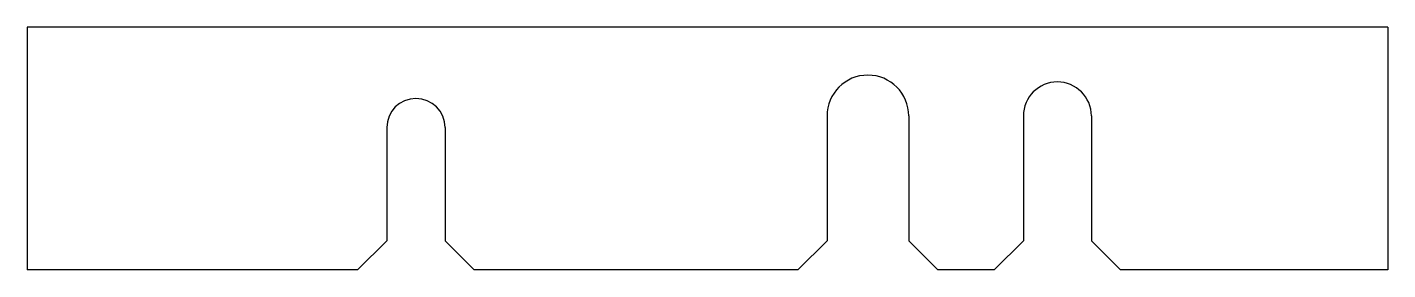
# Model space of a CAD drawing. Extents: x -35 to 35, y -6.3 to 6.3.
import ezdxf

# ---------------------------------------------------------------- set-up
doc = ezdxf.new("R2010")
doc.units = 0
doc.header["$MEASUREMENT"] = 0
doc.layers.add('VISIBLE', color=7, linetype='CONTINUOUS')

msp = doc.modelspace()

# ---------------------------------------------------------------- linework, layer by layer
at = {"layer": 'VISIBLE'}
for p, q in [((35, 6.25, 2.8), (-35, 6.25, 2.8)), ((-35, 6.25, 2.8), (-35, -6.25, 2.8)), ((35, 6.25, 2.8), (35, -6.25, 2.8)), ((6.15, 1.68, 2.8), (6.15, -4.75, 2.8)), ((10.35, 1.68, 2.8), (10.35, -4.75, 2.8)), ((16.25, 1.68, 2.8), (16.25, -4.75, 2.8)), ((19.75, 1.68, 2.8), (19.75, -4.75, 2.8)), ((-16.5, 1.08, 2.8), (-16.5, -4.75, 2.8)), ((-13.5, 1.08, 2.8), (-13.5, -4.75, 2.8)), ((-18, -6.25, 2.8), (-16.5, -4.75, 2.8)), ((-13.5, -4.75, 2.8), (-12, -6.25, 2.8)), ((4.65, -6.25, 2.8), (6.15, -4.75, 2.8)), ((10.35, -4.75, 2.8), (11.85, -6.25, 2.8)), ((14.75, -6.25, 2.8), (16.25, -4.75, 2.8)), ((19.75, -4.75, 2.8), (21.25, -6.25, 2.8)), ((-18, -6.25, 2.8), (-35, -6.25, 2.8)), ((4.65, -6.25, 2.8), (-12, -6.25, 2.8)), ((14.75, -6.25, 2.8), (11.85, -6.25, 2.8)), ((35, -6.25, 2.8), (21.25, -6.25, 2.8))]:
    msp.add_line(p, q, dxfattribs=at)
for centre, radius in [((8.25, 1.68, 2.8), 2.1), ((18, 1.68, 2.8), 1.75), ((-15, 1.08, 2.8), 1.5)]:
    msp.add_arc(centre, radius, 0, 180, dxfattribs=at)

doc.saveas('drawing.dxf')
